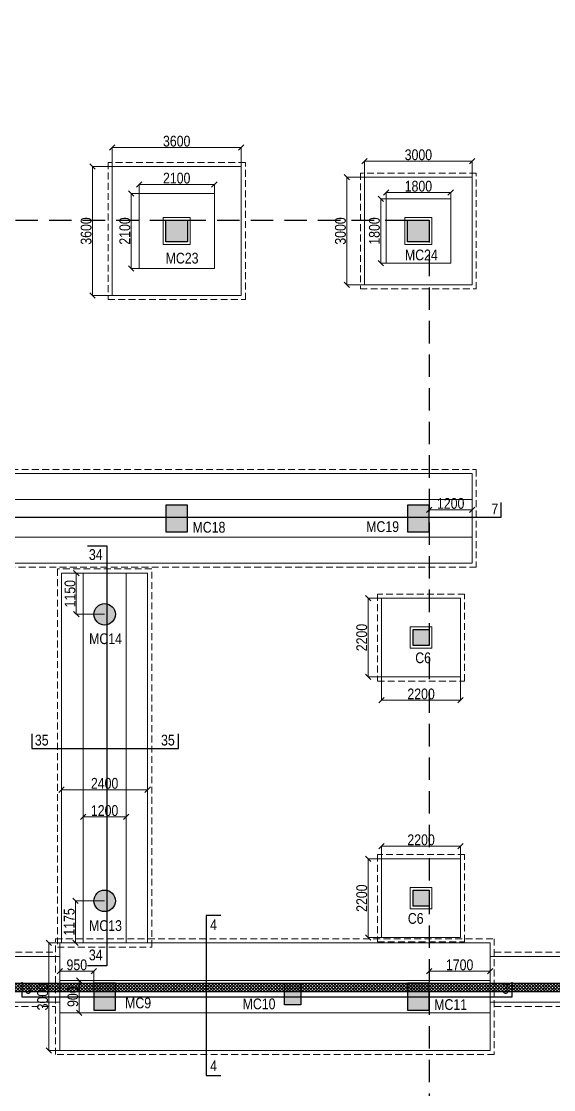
# Model space of a CAD drawing. Header units: millimetres. Extents: x 1112055 to 3390982, y -148532 to 766891.
# Drawn here: x 2000013 to 2014855, y 611892 to 641715 of the extents above; entities that cross this region are included whole.
import ezdxf

# ---------------------------------------------------------------- set-up
doc = ezdxf.new("R2010")
doc.units = ezdxf.units.MM
doc.header["$PDMODE"] = 35
doc.header["$PDSIZE"] = -25
doc.linetypes.add('DASHED2', pattern=[0.375, 0.25, -0.125])
doc.linetypes.add('Hidden', pattern=[9.525, 6.35, -3.175])
for name, color, linetype, lineweight in [('B COL. NO.', 3, 'Continuous', 20), ('B FINAL COLUMN', 1, 'Continuous', 30), ('B FOOTING', 49, 'Continuous', 20), ('B FOOTING DIM', 234, 'Continuous', 9), ('B HATCH', 250, 'Continuous', 0), ('B P.C.C', 251, 'Continuous', 0), ('B TITLE BLOCK', 250, 'Continuous', 0)]:
    doc.layers.add(name, color=color, linetype=linetype, lineweight=lineweight)
doc.layers.add('B Pedestal', color=7, linetype='Continuous', lineweight=9, true_color=0x5c8948)
doc.layers.add('B-COL HT', color=7, linetype='Continuous', lineweight=0, true_color=0x4e4f45)
doc.styles.add('SWINC', font='swissc.ttf')
doc.dimstyles.new('BHOOMI', dxfattribs={"dimtxt": 230, "dimasz": 150, "dimexe": 10, "dimexo": 0, "dimgap": 25, "dimtad": 1, "dimdec": 0, "dimzin": 0, "dimdsep": 46, "dimtxsty": 'SWINC', "dimblk": 'OBLIQUE', "dimcen": 0.09, "dimclrd": 250, "dimclre": 250, "dimclrt": 256, "dimaunit": 1, "dimadec": 3, "dimazin": 0, "dimtfac": 1, "dimtdec": 0, "dimtofl": 0, "dimtmove": 1, "dimatfit": 3, "dimfxl": 100, "dimtolj": 1, "dimtzin": 0, "dimlwd": 9, "dimlwe": 5, "dimarcsym": 0})

# ---------------------------------------------------------------- blocks, each defined once
blk = doc.blocks.new('_Oblique')
at = {"color": 0, "linetype": 'ByBlock', "lineweight": -2}
blk.add_line((-0.5, -0.5), (0.5, 0.5), dxfattribs=at)
blk = doc.blocks.new('*D2889')
at = {"layer": 'B FOOTING DIM', "color": 250, "lineweight": 5, "ltscale": 0.5, "transparency": 16777216}
for p, q in [((2001084, 614937), (2001634, 614937)), ((2001624, 614037), (2001624, 614937)), ((2001084, 614037), (2001634, 614037))]:
    blk.add_line(p, q, dxfattribs=at)
at = {"layer": 'Defpoints', "color": 0, "transparency": 16777216}
for p in [(2001084, 614937), (2001624, 614937), (2001084, 614037)]:
    blk.add_point(p, dxfattribs=at)
at = {"layer": 'B FOOTING DIM', "color": 250, "lineweight": 5, "transparency": 16777216, "xscale": 150, "yscale": 150, "zscale": 150}
for p, rotation in [((2001624, 614937), 90), ((2001624, 614037), 270)]:
    blk.add_blockref('_Oblique', p, dxfattribs=dict(at, rotation=rotation))
at = {"layer": 'B FOOTING DIM', "transparency": 16777216, "insert": (2001449, 614487), "char_height": 300, "attachment_point": 5, "rotation": 90, "style": 'SWINC'}
blk.add_mtext('\\A1;900', dxfattribs=at)
blk = doc.blocks.new('*D2890')
at = {"layer": 'B FOOTING DIM', "color": 250, "lineweight": 5, "ltscale": 0.5, "transparency": 16777216}
for p, q in [((2001084, 615987), (2000771, 615987)), ((2000781, 612987), (2000781, 615987)), ((2001084, 612987), (2000771, 612987))]:
    blk.add_line(p, q, dxfattribs=at)
at = {"layer": 'Defpoints', "color": 0, "transparency": 16777216}
for p in [(2000781, 615987), (2001084, 615987), (2001084, 612987)]:
    blk.add_point(p, dxfattribs=at)
at = {"layer": 'B FOOTING DIM', "color": 250, "lineweight": 5, "transparency": 16777216, "xscale": 150, "yscale": 150, "zscale": 150}
for p, rotation in [((2000781, 615987), 90), ((2000781, 612987), 270)]:
    blk.add_blockref('_Oblique', p, dxfattribs=dict(at, rotation=rotation))
at = {"layer": 'B FOOTING DIM', "transparency": 16777216, "insert": (2000606, 614487), "char_height": 300, "attachment_point": 5, "rotation": 90, "style": 'SWINC'}
blk.add_mtext('\\A1;3000', dxfattribs=at)
blk = doc.blocks.new('*D2891')
at = {"layer": 'B FOOTING DIM', "color": 250, "lineweight": 5, "ltscale": 0.5, "transparency": 16777216}
for p, q in [((2001084, 614937), (2001084, 615209)), ((2002034, 615199), (2001084, 615199)), ((2002034, 614862), (2002034, 615209))]:
    blk.add_line(p, q, dxfattribs=at)
at = {"layer": 'Defpoints', "color": 0, "transparency": 16777216}
for p in [(2001084, 615199), (2001084, 614937), (2002034, 614862)]:
    blk.add_point(p, dxfattribs=at)
at = {"layer": 'B FOOTING DIM', "color": 250, "lineweight": 5, "transparency": 16777216, "xscale": 150, "yscale": 150, "zscale": 150, "rotation": 180}
blk.add_blockref('_Oblique', (2001084, 615199), dxfattribs=at)
at = {"layer": 'B FOOTING DIM', "color": 250, "lineweight": 5, "transparency": 16777216, "xscale": 150, "yscale": 150, "zscale": 150}
blk.add_blockref('_Oblique', (2002034, 615199), dxfattribs=at)
at = {"layer": 'B FOOTING DIM', "transparency": 16777216, "insert": (2001559, 615374), "char_height": 300, "attachment_point": 5, "style": 'SWINC'}
blk.add_mtext('\\A1;950', dxfattribs=at)
blk = doc.blocks.new('*D2892')
at = {"layer": 'B FOOTING DIM', "color": 250, "lineweight": 5, "ltscale": 0.5, "transparency": 16777216}
for p, q in [((2011384, 614862), (2011384, 615209)), ((2011384, 615199), (2013084, 615199)), ((2013084, 614937), (2013084, 615209))]:
    blk.add_line(p, q, dxfattribs=at)
at = {"layer": 'Defpoints', "color": 0, "transparency": 16777216}
for p in [(2013084, 615199), (2011384, 614862), (2013084, 614937)]:
    blk.add_point(p, dxfattribs=at)
at = {"layer": 'B FOOTING DIM', "color": 250, "lineweight": 5, "transparency": 16777216, "xscale": 150, "yscale": 150, "zscale": 150, "rotation": 180}
blk.add_blockref('_Oblique', (2011384, 615199), dxfattribs=at)
at = {"layer": 'B FOOTING DIM', "color": 250, "lineweight": 5, "transparency": 16777216, "xscale": 150, "yscale": 150, "zscale": 150}
blk.add_blockref('_Oblique', (2013084, 615199), dxfattribs=at)
at = {"layer": 'B FOOTING DIM', "transparency": 16777216, "insert": (2012234, 615374), "char_height": 300, "attachment_point": 5, "style": 'SWINC'}
blk.add_mtext('\\A1;1700', dxfattribs=at)
blk = doc.blocks.new('*D3051')
at = {"layer": 'B FOOTING DIM', "color": 250, "lineweight": 5, "ltscale": 0.5, "transparency": 16777216}
for p, q in [((2009584, 637363), (2009584, 637824)), ((2009584, 637814), (2012584, 637814)), ((2012584, 637363), (2012584, 637824))]:
    blk.add_line(p, q, dxfattribs=at)
at = {"layer": 'Defpoints', "color": 0, "transparency": 16777216}
for p in [(2012584, 637814), (2009584, 637363), (2012584, 637363)]:
    blk.add_point(p, dxfattribs=at)
at = {"layer": 'B FOOTING DIM', "color": 250, "lineweight": 5, "transparency": 16777216, "xscale": 150, "yscale": 150, "zscale": 150, "rotation": 180}
blk.add_blockref('_Oblique', (2009584, 637814), dxfattribs=at)
at = {"layer": 'B FOOTING DIM', "color": 250, "lineweight": 5, "transparency": 16777216, "xscale": 150, "yscale": 150, "zscale": 150}
blk.add_blockref('_Oblique', (2012584, 637814), dxfattribs=at)
at = {"layer": 'B FOOTING DIM', "transparency": 16777216, "insert": (2011084, 637989), "char_height": 300, "attachment_point": 5, "style": 'SWINC'}
blk.add_mtext('\\A1;3000', dxfattribs=at)
blk = doc.blocks.new('*D3052')
at = {"layer": 'B FOOTING DIM', "color": 250, "lineweight": 5, "ltscale": 0.5, "transparency": 16777216}
for p, q in [((2009584, 637363), (2009077, 637363)), ((2009087, 637363), (2009087, 634363)), ((2009584, 634363), (2009077, 634363))]:
    blk.add_line(p, q, dxfattribs=at)
at = {"layer": 'Defpoints', "color": 0, "transparency": 16777216}
for p in [(2009584, 637363), (2009087, 634363), (2009584, 634363)]:
    blk.add_point(p, dxfattribs=at)
at = {"layer": 'B FOOTING DIM', "color": 250, "lineweight": 5, "transparency": 16777216, "xscale": 150, "yscale": 150, "zscale": 150}
for p, rotation in [((2009087, 637363), 90), ((2009087, 634363), 270)]:
    blk.add_blockref('_Oblique', p, dxfattribs=dict(at, rotation=rotation))
at = {"layer": 'B FOOTING DIM', "transparency": 16777216, "insert": (2008912, 635863), "char_height": 300, "attachment_point": 5, "rotation": 90, "style": 'SWINC'}
blk.add_mtext('\\A1;3000', dxfattribs=at)
blk = doc.blocks.new('*D3053')
at = {"layer": 'B FOOTING DIM', "color": 250, "lineweight": 5, "ltscale": 0.5, "transparency": 16777216}
for p, q in [((2010184, 636763), (2010184, 636947)), ((2010184, 636937), (2011984, 636937)), ((2011984, 636763), (2011984, 636947))]:
    blk.add_line(p, q, dxfattribs=at)
at = {"layer": 'Defpoints', "color": 0, "transparency": 16777216}
for p in [(2010184, 636763), (2011984, 636937), (2011984, 636763)]:
    blk.add_point(p, dxfattribs=at)
at = {"layer": 'B FOOTING DIM', "color": 250, "lineweight": 5, "transparency": 16777216, "xscale": 150, "yscale": 150, "zscale": 150, "rotation": 180}
blk.add_blockref('_Oblique', (2010184, 636937), dxfattribs=at)
at = {"layer": 'B FOOTING DIM', "color": 250, "lineweight": 5, "transparency": 16777216, "xscale": 150, "yscale": 150, "zscale": 150}
blk.add_blockref('_Oblique', (2011984, 636937), dxfattribs=at)
at = {"layer": 'B FOOTING DIM', "transparency": 16777216, "insert": (2011084, 637112), "char_height": 300, "attachment_point": 5, "style": 'SWINC'}
blk.add_mtext('\\A1;1800', dxfattribs=at)
blk = doc.blocks.new('*D3054')
at = {"layer": 'B FOOTING DIM', "color": 250, "lineweight": 5, "ltscale": 0.5, "transparency": 16777216}
for p, q in [((2010184, 636763), (2010023, 636763)), ((2010033, 636763), (2010033, 634963)), ((2010184, 634963), (2010023, 634963))]:
    blk.add_line(p, q, dxfattribs=at)
at = {"layer": 'Defpoints', "color": 0, "transparency": 16777216}
for p in [(2010184, 636763), (2010033, 634963), (2010184, 634963)]:
    blk.add_point(p, dxfattribs=at)
at = {"layer": 'B FOOTING DIM', "color": 250, "lineweight": 5, "transparency": 16777216, "xscale": 150, "yscale": 150, "zscale": 150}
for p, rotation in [((2010033, 636763), 90), ((2010033, 634963), 270)]:
    blk.add_blockref('_Oblique', p, dxfattribs=dict(at, rotation=rotation))
at = {"layer": 'B FOOTING DIM', "transparency": 16777216, "insert": (2009858, 635863), "char_height": 300, "attachment_point": 5, "rotation": 90, "style": 'SWINC'}
blk.add_mtext('\\A1;1800', dxfattribs=at)
blk = doc.blocks.new('*D3059')
at = {"layer": 'B FOOTING DIM', "color": 250, "lineweight": 5, "ltscale": 0.5, "transparency": 16777216}
for p, q in [((2002544, 637663), (2002544, 638204)), ((2002544, 638194), (2006144, 638194)), ((2006144, 637663), (2006144, 638204))]:
    blk.add_line(p, q, dxfattribs=at)
at = {"layer": 'Defpoints', "color": 0, "transparency": 16777216}
for p in [(2006144, 638194), (2002544, 637663), (2006144, 637663)]:
    blk.add_point(p, dxfattribs=at)
at = {"layer": 'B FOOTING DIM', "color": 250, "lineweight": 5, "transparency": 16777216, "xscale": 150, "yscale": 150, "zscale": 150, "rotation": 180}
blk.add_blockref('_Oblique', (2002544, 638194), dxfattribs=at)
at = {"layer": 'B FOOTING DIM', "color": 250, "lineweight": 5, "transparency": 16777216, "xscale": 150, "yscale": 150, "zscale": 150}
blk.add_blockref('_Oblique', (2006144, 638194), dxfattribs=at)
at = {"layer": 'B FOOTING DIM', "transparency": 16777216, "insert": (2004344, 638369), "char_height": 300, "attachment_point": 5, "style": 'SWINC'}
blk.add_mtext('\\A1;3600', dxfattribs=at)
blk = doc.blocks.new('*D3060')
at = {"layer": 'B FOOTING DIM', "color": 250, "lineweight": 5, "ltscale": 0.5, "transparency": 16777216}
for p, q in [((2002544, 637663), (2001985, 637663)), ((2001995, 637663), (2001995, 634063)), ((2002544, 634063), (2001985, 634063))]:
    blk.add_line(p, q, dxfattribs=at)
at = {"layer": 'Defpoints', "color": 0, "transparency": 16777216}
for p in [(2002544, 637663), (2001995, 634063), (2002544, 634063)]:
    blk.add_point(p, dxfattribs=at)
at = {"layer": 'B FOOTING DIM', "color": 250, "lineweight": 5, "transparency": 16777216, "xscale": 150, "yscale": 150, "zscale": 150}
for p, rotation in [((2001995, 637663), 90), ((2001995, 634063), 270)]:
    blk.add_blockref('_Oblique', p, dxfattribs=dict(at, rotation=rotation))
at = {"layer": 'B FOOTING DIM', "transparency": 16777216, "insert": (2001820, 635863), "char_height": 300, "attachment_point": 5, "rotation": 90, "style": 'SWINC'}
blk.add_mtext('\\A1;3600', dxfattribs=at)
blk = doc.blocks.new('*D3061')
at = {"layer": 'B FOOTING DIM', "color": 250, "lineweight": 5, "ltscale": 0.5, "transparency": 16777216}
for p, q in [((2003294, 636913), (2003294, 637172)), ((2003294, 637162), (2005394, 637162)), ((2005394, 636913), (2005394, 637172))]:
    blk.add_line(p, q, dxfattribs=at)
at = {"layer": 'Defpoints', "color": 0, "transparency": 16777216}
for p in [(2005394, 637162), (2003294, 636913), (2005394, 636913)]:
    blk.add_point(p, dxfattribs=at)
at = {"layer": 'B FOOTING DIM', "color": 250, "lineweight": 5, "transparency": 16777216, "xscale": 150, "yscale": 150, "zscale": 150, "rotation": 180}
blk.add_blockref('_Oblique', (2003294, 637162), dxfattribs=at)
at = {"layer": 'B FOOTING DIM', "color": 250, "lineweight": 5, "transparency": 16777216, "xscale": 150, "yscale": 150, "zscale": 150}
blk.add_blockref('_Oblique', (2005394, 637162), dxfattribs=at)
at = {"layer": 'B FOOTING DIM', "transparency": 16777216, "insert": (2004344, 637337), "char_height": 300, "attachment_point": 5, "style": 'SWINC'}
blk.add_mtext('\\A1;2100', dxfattribs=at)
blk = doc.blocks.new('*D3062')
at = {"layer": 'B FOOTING DIM', "color": 250, "lineweight": 5, "ltscale": 0.5, "transparency": 16777216}
for p, q in [((2003294, 636913), (2003064, 636913)), ((2003074, 636913), (2003074, 634813)), ((2003294, 634813), (2003064, 634813))]:
    blk.add_line(p, q, dxfattribs=at)
at = {"layer": 'Defpoints', "color": 0, "transparency": 16777216}
for p in [(2003294, 636913), (2003074, 634813), (2003294, 634813)]:
    blk.add_point(p, dxfattribs=at)
at = {"layer": 'B FOOTING DIM', "color": 250, "lineweight": 5, "transparency": 16777216, "xscale": 150, "yscale": 150, "zscale": 150}
for p, rotation in [((2003074, 636913), 90), ((2003074, 634813), 270)]:
    blk.add_blockref('_Oblique', p, dxfattribs=dict(at, rotation=rotation))
at = {"layer": 'B FOOTING DIM', "transparency": 16777216, "insert": (2002899, 635863), "char_height": 300, "attachment_point": 5, "rotation": 90, "style": 'SWINC'}
blk.add_mtext('\\A1;2100', dxfattribs=at)
blk = doc.blocks.new('*D2635')
at = {"layer": 'B FOOTING DIM', "color": 250, "lineweight": 5, "ltscale": 0.5, "transparency": 16777216}
for p, q in [((2010059, 618337), (2009670, 618337)), ((2009680, 618337), (2009680, 616137)), ((2010059, 616137), (2009670, 616137))]:
    blk.add_line(p, q, dxfattribs=at)
at = {"layer": 'Defpoints', "color": 0, "transparency": 16777216}
for p in [(2010059, 618337), (2009680, 616137), (2010059, 616137)]:
    blk.add_point(p, dxfattribs=at)
at = {"layer": 'B FOOTING DIM', "color": 250, "lineweight": 5, "transparency": 16777216, "xscale": 150, "yscale": 150, "zscale": 150}
for p, rotation in [((2009680, 618337), 90), ((2009680, 616137), 270)]:
    blk.add_blockref('_Oblique', p, dxfattribs=dict(at, rotation=rotation))
at = {"layer": 'B FOOTING DIM', "transparency": 16777216, "insert": (2009505, 617237), "char_height": 300, "attachment_point": 5, "rotation": 90, "style": 'SWINC'}
blk.add_mtext('\\A1;2200', dxfattribs=at)
blk = doc.blocks.new('*D2636')
at = {"layer": 'B FOOTING DIM', "color": 250, "lineweight": 5, "ltscale": 0.5, "transparency": 16777216}
for p, q in [((2010059, 618337), (2010059, 618699)), ((2010059, 618689), (2012259, 618689)), ((2012259, 618337), (2012259, 618699))]:
    blk.add_line(p, q, dxfattribs=at)
at = {"layer": 'Defpoints', "color": 0, "transparency": 16777216}
for p in [(2012259, 618689), (2010059, 618337), (2012259, 618337)]:
    blk.add_point(p, dxfattribs=at)
at = {"layer": 'B FOOTING DIM', "color": 250, "lineweight": 5, "transparency": 16777216, "xscale": 150, "yscale": 150, "zscale": 150, "rotation": 180}
blk.add_blockref('_Oblique', (2010059, 618689), dxfattribs=at)
at = {"layer": 'B FOOTING DIM', "color": 250, "lineweight": 5, "transparency": 16777216, "xscale": 150, "yscale": 150, "zscale": 150}
blk.add_blockref('_Oblique', (2012259, 618689), dxfattribs=at)
at = {"layer": 'B FOOTING DIM', "transparency": 16777216, "insert": (2011159, 618864), "char_height": 300, "attachment_point": 5, "style": 'SWINC'}
blk.add_mtext('\\A1;2200', dxfattribs=at)
blk = doc.blocks.new('*D2637')
at = {"layer": 'B FOOTING DIM', "color": 250, "lineweight": 5, "ltscale": 0.5, "transparency": 16777216}
for p, q in [((2010059, 625613), (2009670, 625613)), ((2009680, 625613), (2009680, 623413)), ((2010059, 623413), (2009670, 623413))]:
    blk.add_line(p, q, dxfattribs=at)
at = {"layer": 'Defpoints', "color": 0, "transparency": 16777216}
for p in [(2010059, 625613), (2009680, 623413), (2010059, 623413)]:
    blk.add_point(p, dxfattribs=at)
at = {"layer": 'B FOOTING DIM', "color": 250, "lineweight": 5, "transparency": 16777216, "xscale": 150, "yscale": 150, "zscale": 150}
for p, rotation in [((2009680, 625613), 90), ((2009680, 623413), 270)]:
    blk.add_blockref('_Oblique', p, dxfattribs=dict(at, rotation=rotation))
at = {"layer": 'B FOOTING DIM', "transparency": 16777216, "insert": (2009505, 624513), "char_height": 300, "attachment_point": 5, "rotation": 90, "style": 'SWINC'}
blk.add_mtext('\\A1;2200', dxfattribs=at)
blk = doc.blocks.new('*D2638')
at = {"layer": 'B FOOTING DIM', "color": 250, "lineweight": 5, "ltscale": 0.5, "transparency": 16777216}
for p, q in [((2010059, 623413), (2010059, 622751)), ((2012259, 623413), (2012259, 622751)), ((2010059, 622761), (2012259, 622761))]:
    blk.add_line(p, q, dxfattribs=at)
at = {"layer": 'Defpoints', "color": 0, "transparency": 16777216}
for p in [(2010059, 623413), (2012259, 623413), (2012259, 622761)]:
    blk.add_point(p, dxfattribs=at)
at = {"layer": 'B FOOTING DIM', "color": 250, "lineweight": 5, "transparency": 16777216, "xscale": 150, "yscale": 150, "zscale": 150, "rotation": 180}
blk.add_blockref('_Oblique', (2010059, 622761), dxfattribs=at)
at = {"layer": 'B FOOTING DIM', "color": 250, "lineweight": 5, "transparency": 16777216, "xscale": 150, "yscale": 150, "zscale": 150}
blk.add_blockref('_Oblique', (2012259, 622761), dxfattribs=at)
at = {"layer": 'B FOOTING DIM', "transparency": 16777216, "insert": (2011159, 622936), "char_height": 300, "attachment_point": 5, "style": 'SWINC'}
blk.add_mtext('\\A1;2200', dxfattribs=at)
blk = doc.blocks.new('*D2658')
at = {"layer": 'B FOOTING DIM', "color": 250, "lineweight": 5, "ltscale": 0.5, "transparency": 16777216}
for p, q in [((2011384, 628213), (2011384, 628071)), ((2012584, 628213), (2012584, 628071)), ((2011384, 628081), (2012584, 628081))]:
    blk.add_line(p, q, dxfattribs=at)
at = {"layer": 'Defpoints', "color": 0, "transparency": 16777216}
for p in [(2011384, 628213), (2012584, 628213), (2012584, 628081)]:
    blk.add_point(p, dxfattribs=at)
at = {"layer": 'B FOOTING DIM', "color": 250, "lineweight": 5, "transparency": 16777216, "xscale": 150, "yscale": 150, "zscale": 150, "rotation": 180}
blk.add_blockref('_Oblique', (2011384, 628081), dxfattribs=at)
at = {"layer": 'B FOOTING DIM', "color": 250, "lineweight": 5, "transparency": 16777216, "xscale": 150, "yscale": 150, "zscale": 150}
blk.add_blockref('_Oblique', (2012584, 628081), dxfattribs=at)
at = {"layer": 'B FOOTING DIM', "transparency": 16777216, "insert": (2011984, 628256), "char_height": 300, "attachment_point": 5, "style": 'SWINC'}
blk.add_mtext('\\A1;1200', dxfattribs=at)
blk = doc.blocks.new('*D2665')
at = {"layer": 'B FOOTING DIM', "color": 250, "lineweight": 5, "ltscale": 0.5, "transparency": 16777216}
for p, q in [((2001134, 620593), (2001134, 620256)), ((2003534, 620593), (2003534, 620256)), ((2001134, 620266), (2003534, 620266))]:
    blk.add_line(p, q, dxfattribs=at)
at = {"layer": 'Defpoints', "color": 0, "transparency": 16777216}
for p in [(2001134, 620593), (2003534, 620593), (2003534, 620266)]:
    blk.add_point(p, dxfattribs=at)
at = {"layer": 'B FOOTING DIM', "color": 250, "lineweight": 5, "transparency": 16777216, "xscale": 150, "yscale": 150, "zscale": 150, "rotation": 180}
blk.add_blockref('_Oblique', (2001134, 620266), dxfattribs=at)
at = {"layer": 'B FOOTING DIM', "color": 250, "lineweight": 5, "transparency": 16777216, "xscale": 150, "yscale": 150, "zscale": 150}
blk.add_blockref('_Oblique', (2003534, 620266), dxfattribs=at)
at = {"layer": 'B FOOTING DIM', "transparency": 16777216, "insert": (2002334, 620441), "char_height": 300, "attachment_point": 5, "style": 'SWINC'}
blk.add_mtext('\\A1;2400', dxfattribs=at)
blk = doc.blocks.new('*D2666')
at = {"layer": 'B FOOTING DIM', "color": 250, "lineweight": 5, "ltscale": 0.5, "transparency": 16777216}
for p, q in [((2001734, 619664), (2001734, 619496)), ((2001734, 619506), (2002934, 619506)), ((2002934, 619664), (2002934, 619496))]:
    blk.add_line(p, q, dxfattribs=at)
at = {"layer": 'Defpoints', "color": 0, "transparency": 16777216}
for p in [(2001734, 619664), (2002934, 619664), (2002934, 619506)]:
    blk.add_point(p, dxfattribs=at)
at = {"layer": 'B FOOTING DIM', "color": 250, "lineweight": 5, "transparency": 16777216, "xscale": 150, "yscale": 150, "zscale": 150, "rotation": 180}
blk.add_blockref('_Oblique', (2001734, 619506), dxfattribs=at)
at = {"layer": 'B FOOTING DIM', "color": 250, "lineweight": 5, "transparency": 16777216, "xscale": 150, "yscale": 150, "zscale": 150}
blk.add_blockref('_Oblique', (2002934, 619506), dxfattribs=at)
at = {"layer": 'B FOOTING DIM', "transparency": 16777216, "insert": (2002334, 619681), "char_height": 300, "attachment_point": 5, "style": 'SWINC'}
blk.add_mtext('\\A1;1200', dxfattribs=at)
blk = doc.blocks.new('*D2667')
at = {"layer": 'B FOOTING DIM', "color": 250, "lineweight": 5, "ltscale": 0.5, "transparency": 16777216}
for p, q in [((2002334, 626312), (2001535, 626312)), ((2001545, 625162), (2001545, 626312)), ((2002334, 625162), (2001535, 625162))]:
    blk.add_line(p, q, dxfattribs=at)
at = {"layer": 'Defpoints', "color": 0, "transparency": 16777216}
for p in [(2001545, 626312), (2002334, 626312), (2002334, 625162)]:
    blk.add_point(p, dxfattribs=at)
at = {"layer": 'B FOOTING DIM', "color": 250, "lineweight": 5, "transparency": 16777216, "xscale": 150, "yscale": 150, "zscale": 150}
for p, rotation in [((2001545, 626312), 90), ((2001545, 625162), 270)]:
    blk.add_blockref('_Oblique', p, dxfattribs=dict(at, rotation=rotation))
at = {"layer": 'B FOOTING DIM', "transparency": 16777216, "insert": (2001370, 625737), "char_height": 300, "attachment_point": 5, "rotation": 90, "style": 'SWINC'}
blk.add_mtext('\\A1;1150', dxfattribs=at)
blk = doc.blocks.new('*D2668')
at = {"layer": 'B FOOTING DIM', "color": 250, "lineweight": 5, "ltscale": 0.5, "transparency": 16777216}
for p, q in [((2002334, 617162), (2001513, 617162)), ((2001523, 617162), (2001523, 615987)), ((2001734, 615987), (2001513, 615987))]:
    blk.add_line(p, q, dxfattribs=at)
at = {"layer": 'Defpoints', "color": 0, "transparency": 16777216}
for p in [(2002334, 617162), (2001523, 615987), (2001734, 615987)]:
    blk.add_point(p, dxfattribs=at)
at = {"layer": 'B FOOTING DIM', "color": 250, "lineweight": 5, "transparency": 16777216, "xscale": 150, "yscale": 150, "zscale": 150}
for p, rotation in [((2001523, 617162), 90), ((2001523, 615987), 270)]:
    blk.add_blockref('_Oblique', p, dxfattribs=dict(at, rotation=rotation))
at = {"layer": 'B FOOTING DIM', "transparency": 16777216, "insert": (2001348, 616574), "char_height": 300, "attachment_point": 5, "rotation": 90, "style": 'SWINC'}
blk.add_mtext('\\A1;1175', dxfattribs=at)

msp = doc.modelspace()

# ---------------------------------------------------------------- hatches: boundary and pattern name
at = {"layer": 'B HATCH', "lineweight": 0}
h = msp.add_hatch(dxfattribs=at)
h.set_pattern_fill('ANSI37', color=250, scale=20, style=0)
h.set_pattern_definition([(45, (271573.584, 205286.05), (-44.9012806, 44.9012806), []), (135, (271573.584, 205286.05), (-44.9012806, -44.9012806), [])])
h.paths.add_polyline_path([(2048204.1, 723875.9), (2048204.1, 727418.8), (2041029.1, 727292.9), (2041029.1, 723876.1)], flags=16)
h.paths.add_polyline_path([(2022340.1, 724422.7), (2027289.1, 724422.7), (2027289.1, 727051.5), (2022340.1, 726964.7)], flags=16)
h.paths.add_polyline_path([(2029179.1, 727085), (2029629.1, 727092.9), (2029629.1, 723875.7), (2029179.1, 723875.7)], flags=16)
h.paths.add_polyline_path([(1985114.1, 723607.5), (1985114.1, 614861.9), (2035574.1, 614861.9), (2035574.1, 654741.9), (2048204.1, 654741.9), (2048204.1, 723645.9), (2029165.7, 723646.5), (2029165.7, 720986.9), (2028949.1, 720986.9), (2028949.1, 727080.9), (2027519.1, 727055.8), (2027519.1, 720986.9), (2027289.1, 720986.9), (2027289.1, 724192.7), (2017838.1, 724192.7), (2017838.1, 723607.5)], flags=16)
h.paths.add_polyline_path([(2040803.8, 727289), (2040803.8, 723876.1), (2033374.1, 723876.4), (2033374.1, 727158.6)], flags=16)
h.paths.add_polyline_path([(2029859.1, 723876.5), (2029859.1, 727096.9), (2033144.1, 727154.5), (2033144.1, 723876.4)], flags=16)
h.paths.add_polyline_path([(2017608.1, 723837.5), (1984884.1, 723837.5), (1984884.1, 614631.9), (2035804.1, 614631.9), (2035804.1, 654511.9), (2048434.1, 654511.9), (2048434.1, 727652.9), (2022110.1, 727190.9), (2022110.1, 724422.7), (2017608.1, 724422.7)])
at = {"layer": 'B-COL HT', "lineweight": 0}
h = msp.add_hatch(color=250, dxfattribs=at)
h.dxf.hatch_style = 1
h.paths.add_polyline_path([(2004044.1, 636163.4), (2004044.1, 635563.4), (2004644.1, 635563.4), (2004644.1, 636163.4)])
h = msp.add_hatch(color=250, dxfattribs=at)
h.dxf.hatch_style = 1
h.paths.add_polyline_path([(2010784.1, 636163.4), (2010784.1, 635563.4), (2011384.1, 635563.4), (2011384.1, 636163.4)])
h = msp.add_hatch(color=250, dxfattribs=at)
h.dxf.hatch_style = 1
h.paths.add_polyline_path([(2004044.1, 627463.4), (2004044.1, 628213.4), (2004644.1, 628213.4), (2004644.1, 627463.4)])
h = msp.add_hatch(color=250, dxfattribs=at)
h.dxf.hatch_style = 1
h.paths.add_polyline_path([(2010784, 627463.4), (2010784, 628213.4), (2011384, 628213.4), (2011384, 627463.4)])
at = {"layer": 'B-COL HT'}
h = msp.add_hatch(color=250, dxfattribs=at)
h.dxf.hatch_style = 1
edge = h.paths.add_edge_path()
edge.add_arc((2002334.1, 625161.9), 300, 0, 360)
at = {"layer": 'B-COL HT', "lineweight": 0}
h = msp.add_hatch(color=250, dxfattribs=at)
h.dxf.hatch_style = 1
h.paths.add_polyline_path([(2011384.1, 624288.4), (2011384.1, 624738.4), (2010934.1, 624738.4), (2010934.1, 624288.4)])
h = msp.add_hatch(color=250, dxfattribs=at)
h.dxf.hatch_style = 1
edge = h.paths.add_edge_path()
edge.add_arc((2002334.1, 617161.9), 300, 0, 360)
h = msp.add_hatch(color=250, dxfattribs=at)
h.dxf.hatch_style = 1
h.paths.add_polyline_path([(2011384.1, 617011.9), (2011384.1, 617461.9), (2010934.1, 617461.9), (2010934.1, 617011.9)])
h = msp.add_hatch(color=250, dxfattribs=at)
h.dxf.hatch_style = 1
h.paths.add_polyline_path([(2002034.1, 614111.9), (2002634.1, 614111.9), (2002634.1, 614861.9), (2002034.1, 614861.9)])
h = msp.add_hatch(color=250, dxfattribs=at)
h.dxf.hatch_style = 1
h.paths.add_polyline_path([(2007804.1, 614261.9), (2007354.1, 614261.9), (2007354.1, 614861.9), (2007804.1, 614861.9)])
h = msp.add_hatch(color=250, dxfattribs=at)
h.dxf.hatch_style = 1
h.paths.add_polyline_path([(2010784.1, 614111.9), (2011384.1, 614111.9), (2011384.1, 614861.9), (2010784.1, 614861.9)])

# ---------------------------------------------------------------- linework, layer by layer
at = {"color": 16, "linetype": 'DASHED2', "lineweight": 30, "ltscale": 2500}
msp.add_lwpolyline([(1985784.1, 636163.4), (2011384.1, 636163.4), (2011384.1, 606163.4), (1985784.1, 606163.4), (1985784.1, 636163.4)], dxfattribs=at)
at = {"color": 6, "lineweight": 30}
for points in [[(1988358.8, 628281), (1988358.8, 627871.8), (2013389.2, 627871.8), (2013389.2, 628281)], [(2001854.4, 627075.4), (2002394.4, 627075.4), (2002394.4, 615346.7), (2001854.4, 615346.7)], [(2000306.5, 621827.2), (2000306.5, 621417.9), (2004397.9, 621417.9), (2004397.9, 621827.2)], [(2005578.4, 616752.4), (2005169.1, 616752.4), (2005169.1, 612289.5), (2005578.4, 612289.5)], [(2000024.9, 614896.1), (2000024.9, 614486.9), (2013700.5, 614486.9), (2013700.5, 614896.1)]]:
    msp.add_lwpolyline(points, dxfattribs=at)
at = {"layer": 'B FINAL COLUMN', "color": 16, "lineweight": 30}
msp.add_lwpolyline([(2017608.1, 723837.5), (1984884.1, 723837.5), (1984884.1, 614631.9), (2035804.1, 614631.9), (2035804.1, 654511.9), (2048434.1, 654511.9), (2048434.1, 727652.9), (2022110.1, 727190.9), (2022110.1, 724422.7), (2017608.1, 724422.7), (2017608.1, 723837.5)], dxfattribs=at)
msp.add_lwpolyline([(1985114.1, 614861.9), (2035574.1, 614861.9), (2035574.1, 654741.9), (2048204.1, 654741.9), (2048204.1, 723645.9), (2029165.7, 723646.5), (2029165.7, 720986.9), (2028949.1, 720986.9), (2028949.1, 727080.9), (2027519.1, 727055.8), (2027519.1, 720986.9), (2027289.1, 720986.9), (2027289.1, 724192.7), (2017838.1, 724192.7), (2017838.1, 723607.5), (1985114.1, 723607.5)], close=True, dxfattribs=at)
at = {"layer": 'B FINAL COLUMN', "color": 1, "lineweight": 30}
for points in [[(2004044.1, 636163.4), (2004644.1, 636163.4), (2004644.1, 635563.4), (2004044.1, 635563.4)], [(2010784.1, 636163.4), (2011384.1, 636163.4), (2011384.1, 635563.4), (2010784.1, 635563.4)], [(2004044.1, 627463.4), (2004644.1, 627463.4), (2004644.1, 628213.4), (2004044.1, 628213.4)], [(2010784, 627463.4), (2011384, 627463.4), (2011384, 628213.4), (2010784, 628213.4)], [(2002034.1, 614111.9), (2002634.1, 614111.9), (2002634.1, 614861.9), (2002034.1, 614861.9)], [(2007804.1, 614261.9), (2007354.1, 614261.9), (2007354.1, 614861.9), (2007804.1, 614861.9)], [(2010784.1, 614111.9), (2011384.1, 614111.9), (2011384.1, 614861.9), (2010784.1, 614861.9)]]:
    msp.add_lwpolyline(points, close=True, dxfattribs=at)
at = {"layer": 'B FINAL COLUMN', "color": 5, "lineweight": 30}
for points in [[(2011384.1, 624738.4), (2011384.1, 624288.4), (2010934.1, 624288.4), (2010934.1, 624738.4)], [(2011384.1, 617461.9), (2011384.1, 617011.9), (2010934.1, 617011.9), (2010934.1, 617461.9)]]:
    msp.add_lwpolyline(points, close=True, dxfattribs=at)
at = {"layer": 'B FINAL COLUMN', "color": 1, "lineweight": 30}
for centre in [(2002334.1, 625161.9), (2002334.1, 617161.9)]:
    msp.add_circle(centre, 300, dxfattribs=at)
at = {"layer": 'B FOOTING'}
for points in [[(2013084.1, 614331.9), (2036104.1, 614331.9), (2036104.1, 654211.9), (2048734.1, 654211.9), (2048734.1, 678611.9)], [(2013084.1, 615611.9), (2034824.1, 615611.9), (2034824.1, 655491.9), (2047454.1, 655491.9), (2047454.1, 678611.9)], [(1997159.1, 615611.9), (2001084.1, 615611.9)], [(1997159.1, 614331.9), (2001084.1, 614331.9)]]:
    msp.add_lwpolyline(points, dxfattribs=at)
for points in [[(2002544.1, 634063.4), (2006144.1, 634063.4), (2006144.1, 637663.4), (2002544.1, 637663.4)], [(2009584.1, 634363.4), (2012584.1, 634363.4), (2012584.1, 637363.4), (2009584.1, 637363.4)], [(2003294.1, 634813.4), (2005394.1, 634813.4), (2005394.1, 636913.4), (2003294.1, 636913.4)], [(2010184.1, 634963.4), (2011984.1, 634963.4), (2011984.1, 636763.4), (2010184.1, 636763.4)], [(1989564.1, 629088.4), (2012584, 629088.4), (2012584, 626588.4), (1989564.1, 626588.4)], [(2001134.1, 615986.9), (2003534.1, 615986.9), (2003534.1, 626311.9), (2001134.1, 626311.9)], [(2010059.1, 623413.4), (2012259.1, 623413.4), (2012259.1, 625613.4), (2010059.1, 625613.4)], [(2010059.1, 616136.9), (2012259.1, 616136.9), (2012259.1, 618336.9), (2010059.1, 618336.9)], [(2001084.1, 615986.9), (2013084.1, 615986.9), (2013084.1, 612986.9), (2001084.1, 612986.9)]]:
    msp.add_lwpolyline(points, close=True, dxfattribs=at)
at = {"layer": 'B P.C.C', "color": 250, "linetype": 'Hidden', "lineweight": 0, "ltscale": 30}
for points in [[(2013199.1, 614216.9), (2036219.1, 614216.9), (2036219.1, 654096.9), (2048849.1, 654096.9), (2048849.1, 678496.9)], [(2013199.1, 615726.9), (2034709.1, 615726.9), (2034709.1, 655606.9), (2047339.1, 655606.9), (2047339.1, 678496.9)], [(1997274.1, 615726.9), (2000969.1, 615726.9)], [(1997159.1, 614216.9), (2000969.1, 614216.9)]]:
    msp.add_lwpolyline(points, dxfattribs=at)
for points in [[(2002429.1, 633948.4), (2006259.1, 633948.4), (2006259.1, 637778.4), (2002429.1, 637778.4)], [(2009469.1, 634248.4), (2012699.1, 634248.4), (2012699.1, 637478.4), (2009469.1, 637478.4)], [(1989449.1, 629203.4), (2012699, 629203.4), (2012699, 626473.4), (1989449.1, 626473.4)], [(2001019.1, 615871.9), (2003649.1, 615871.9), (2003649.1, 626426.9), (2001019.1, 626426.9)], [(2009944.1, 623298.4), (2012374.1, 623298.4), (2012374.1, 625728.4), (2009944.1, 625728.4)], [(2009944.1, 616021.9), (2012374.1, 616021.9), (2012374.1, 618451.9), (2009944.1, 618451.9)], [(2000969.1, 616101.9), (2013199.1, 616101.9), (2013199.1, 612871.9), (2000969.1, 612871.9)]]:
    msp.add_lwpolyline(points, close=True, dxfattribs=at)
at = {"layer": 'B Pedestal', "color": 87, "lineweight": 9}
for points in [[(2003969.1, 636238.4), (2004719.1, 636238.4), (2004719.1, 635488.4), (2003969.1, 635488.4)], [(2010709.1, 636238.4), (2011459.1, 636238.4), (2011459.1, 635488.4), (2010709.1, 635488.4)], [(1989564.1, 627313.4), (2012584, 627313.4), (2012584, 628363.4), (1989564.1, 628363.4)], [(2001734.1, 626311.9), (2002934.1, 626311.9), (2002934.1, 615986.9), (2001734.1, 615986.9)], [(2010859.1, 624213.4), (2011459.1, 624213.4), (2011459.1, 624813.4), (2010859.1, 624813.4)], [(2010859.1, 616936.9), (2011459.1, 616936.9), (2011459.1, 617536.9), (2010859.1, 617536.9)], [(2001084.1, 614936.9), (2013084.1, 614936.9), (2013084.1, 614036.9), (2001084.1, 614036.9)]]:
    msp.add_lwpolyline(points, close=True, dxfattribs=at)

# ---------------------------------------------------------------- texts
at = {"color": 6, "lineweight": 30, "style": 'SWINC'}
for s, p in [('7', (2013120.2, 627953.9)), ('34', (2001895.9, 626680.4)), ('35', (2000388.9, 621500.1)), ('35', (2003907.9, 621500.1)), ('4', (2005277.6, 616345.8)), ('34', (2001895.9, 615502.1)), ('3', (2000107.2, 614569)), ('3', (2013420.4, 614569)), ('4', (2005277.6, 612408))]:
    msp.add_text(s, height=300, dxfattribs=at).set_placement(p)
at = {"layer": 'B COL. NO.', "style": 'SWINC'}
for s, p in [('MC23', (2004036.5, 634955.3)), ('MC24', (2010708.7, 635043.4)), ('MC18', (2004785.3, 627442.4)), ('MC19', (2009628.9, 627458.8)), ('MC14', (2001902.6, 624330.6)), ('C6', (2010996.8, 623797.9)), ('C6', (2010789.7, 616521.4)), ('MC13', (2001901, 616320.8)), ('MC9', (2002906.2, 614162.1)), ('MC10', (2006182.7, 614135.7)), ('MC11', (2011525.3, 614117.2))]:
    msp.add_text(s, height=300, dxfattribs=at).set_placement(p)
at = {"layer": 'B TITLE BLOCK', "color": 251, "insert": (2379779.8, 615248.5), "char_height": 306.257, "attachment_point": 2, "style": 'SWINC'}
msp.add_mtext_dynamic_manual_height_columns('\\pxsm1,qj;{\\fBankGothic Lt BT|b0|i0|c0|p34;BHOOMI\\P\\ps*,q*;\\fGost|b0|i0|c0|p2;\\H0.8x;- CONSULTANTS -\\C1; }', width=800798.623, gutter_width=0, heights=[112641.5], dxfattribs=at)

# ---------------------------------------------------------------- dimensions: what is measured, and where the dimension line sits
at = {"layer": 'B FOOTING DIM', "color": 250, "ltscale": 0.5}
for base, p1, p2, picture, middle in [((2006144.1, 638193.7), (2002544.1, 637663.4), (2006144.1, 637663.4), '*D3059', (2004344.1, 638368.7)), ((2012584.1, 637814.1), (2009584.1, 637363.4), (2012584.1, 637363.4), '*D3051', (2011084.1, 637989.1)), ((2005394.1, 637162.5), (2003294.1, 636913.4), (2005394.1, 636913.4), '*D3061', (2004344.1, 637337.5)), ((2011984.1, 636937.2), (2010184.1, 636763.4), (2011984.1, 636763.4), '*D3053', (2011084.1, 637112.2)), ((2012584, 628080.9), (2011384, 628213.4), (2012584, 628213.4), '*D2658', (2011984, 628255.9)), ((2012259.1, 622760.9), (2010059.1, 623413.4), (2012259.1, 623413.4), '*D2638', (2011159.1, 622935.9)), ((2003534.1, 620265.8), (2001134.1, 620593), (2003534.1, 620593), '*D2665', (2002334.1, 620440.8)), ((2002934.1, 619506.4), (2001734.1, 619663.5), (2002934.1, 619663.5), '*D2666', (2002334.1, 619681.4)), ((2012259.1, 618688.9), (2010059.1, 618336.9), (2012259.1, 618336.9), '*D2636', (2011159.1, 618863.9)), ((2001084.1, 615198.9), (2002034.1, 614861.9), (2001084.1, 614936.9), '*D2891', (2001559.1, 615373.9)), ((2013084.1, 615198.9), (2011384.1, 614861.9), (2013084.1, 614936.9), '*D2892', (2012234.1, 615373.9))]:
    dim = msp.add_linear_dim(base=base, p1=p1, p2=p2, dimstyle='BHOOMI', override={"dimtxt": 300, "dimlwd": 5}, dxfattribs=at)
    dim.commit()
    dim.dimension.update_dxf_attribs({"geometry": picture, "text_midpoint": middle})
for base, p1, p2, picture, middle in [((2001994.7, 634063.4), (2002544.1, 637663.4), (2002544.1, 634063.4), '*D3060', (2001819.7, 635863.4)), ((2009086.5, 634363.4), (2009584.1, 637363.4), (2009584.1, 634363.4), '*D3052', (2008911.5, 635863.4)), ((2003074, 634813.4), (2003294.1, 636913.4), (2003294.1, 634813.4), '*D3062', (2002899, 635863.4)), ((2010033, 634963.4), (2010184.1, 636763.4), (2010184.1, 634963.4), '*D3054', (2009858, 635863.4)), ((2001545.2, 626311.9), (2002334.1, 625161.9), (2002334.1, 626311.9), '*D2667', (2001370.2, 625736.9)), ((2009679.7, 623413.4), (2010059.1, 625613.4), (2010059.1, 623413.4), '*D2637', (2009504.7, 624513.4)), ((2009679.8, 616136.9), (2010059.1, 618336.9), (2010059.1, 616136.9), '*D2635', (2009504.8, 617236.9)), ((2001523, 615986.9), (2002334.1, 617161.9), (2001734.1, 615986.9), '*D2668', (2001348, 616574.4)), ((2000780.7, 615986.9), (2001084.1, 612986.9), (2001084.1, 615986.9), '*D2890', (2000605.7, 614486.9)), ((2001624.4, 614936.9), (2001084.1, 614036.9), (2001084.1, 614936.9), '*D2889', (2001449.4, 614486.9))]:
    dim = msp.add_linear_dim(base=base, p1=p1, p2=p2, angle=90, dimstyle='BHOOMI', override={"dimtxt": 300, "dimlwd": 5}, dxfattribs=at)
    dim.commit()
    dim.dimension.update_dxf_attribs({"geometry": picture, "text_midpoint": middle})

doc.saveas('drawing.dxf')
